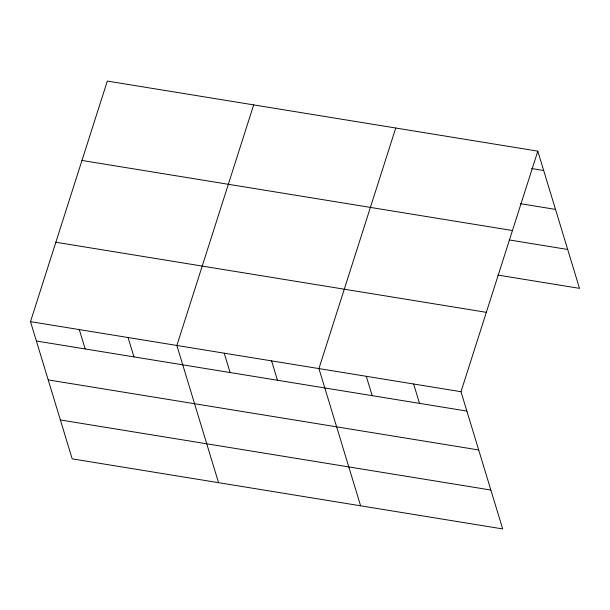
<?xml version="1.0" encoding="UTF-8"?>
<svg xmlns="http://www.w3.org/2000/svg" width="610" height="610" viewBox="0 0 610 610"><rect width="100%" height="100%" fill="white"/><g stroke="black" fill="none" stroke-linecap="round" stroke-linejoin="round"><path stroke-width="0.91" d="M537.807 151.143L460.992 391.712L502.678 528.931L72.194 458.857L30.5 321.645L107.322 81.069L537.807 151.143L579.5 288.355L497.791 275.057M253.684 104.889L176.869 345.466L218.555 482.685M395.745 128.016L318.931 368.592L360.617 505.804M531.623 168.543L543.693 170.503M520.223 203.656L555.512 209.398M81.969 160.46L512.461 230.527M509.19 239.944L567.681 249.467M55.853 242.254L486.338 312.328M30.5 321.645L460.992 391.712M36.386 341.013L466.879 411.079M48.198 379.9L478.69 449.974M60.375 419.97L490.867 490.043M413.633 384.003L419.52 403.37M366.282 376.301L372.169 395.661M271.572 360.884L277.458 380.251M224.221 353.175L230.107 372.542M128.077 337.528L133.964 356.896M79.292 329.583L85.171 348.95"/></g></svg>
